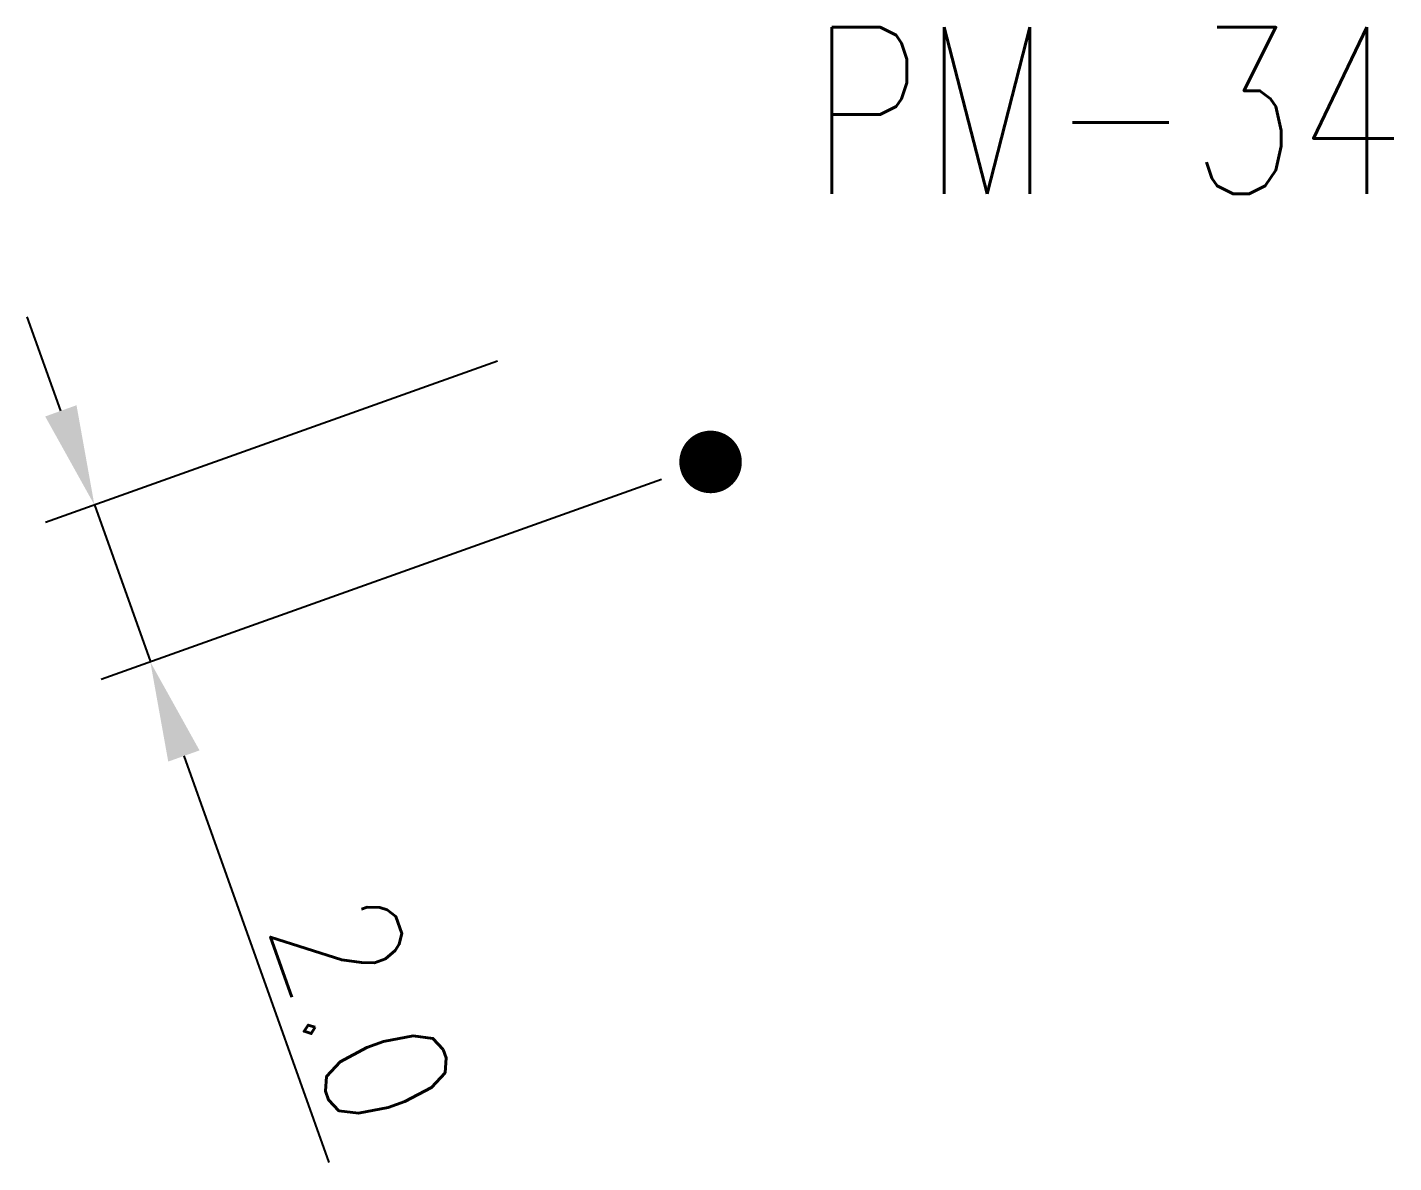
# Model space of a CAD drawing. Header units: millimetres. Extents: x 151001 to 151920, y 152116 to 152973.
# Drawn here: x 151001.43 to 151017.85, y 152931.03 to 152944.66 of the extents above; entities that cross this region are included whole.
import ezdxf
from ezdxf.enums import TextEntityAlignment as Align

# ---------------------------------------------------------------- set-up
doc = ezdxf.new("R2010")
doc.units = ezdxf.units.MM
doc.layers.get('0').update_dxf_attribs({"linetype": 'CONTINUOUS'})
doc.layers.get('Defpoints').update_dxf_attribs({"linetype": 'CONTINUOUS'})
doc.layers.add('P_300', color=7, linetype='CONTINUOUS')
doc.styles.get("Standard").update_dxf_attribs({"font": 'romans.shx', "width": 0.85})
doc.dimstyles.get("Standard").update_dxf_attribs({"dimtxt": 1.5, "dimasz": 1.2, "dimexe": 0.625, "dimexo": 0.625, "dimgap": 0.25, "dimtad": 1, "dimdec": 1, "dimzin": 0, "dimdsep": 46, "dimtxsty": 'Standard', "dimcen": -0.5, "dimadec": 0, "dimazin": 0, "dimtfac": 1, "dimtdec": 1, "dimtmove": 0, "dimatfit": 3, "dimfxl": 1, "dimtolj": 1, "dimtzin": 0, "dimarcsym": 0})

# ---------------------------------------------------------------- blocks, each defined once
blk = doc.blocks.new('P_300_01')
at = {"color": 0, "linetype": 'Continuous', "const_width": 0.375}
blk.add_lwpolyline([(-0.188, 0, 1), (0.188, 0, 1)], format="xyb", close=True, dxfattribs=at)
at = {"color": 0, "linetype": 'Continuous', "width": 0.75}
blk.add_attdef('NUM', text='', height=2, dxfattribs=at).set_placement((2.435, 2.172), align=Align.MIDDLE)
at = {"color": 0, "linetype": 'Continuous', "width": 0.75, "flags": 3}
for tag, p in [('DEF_LEG', (0, -5)), ('DEF_COUP', (0, -7.5)), ('DEF_TYPE', (0, -10))]:
    blk.add_attdef(tag, text='', height=1.2, dxfattribs=at).set_placement(p, align=Align.MIDDLE)
blk = doc.blocks.new('*D4')
at = {"layer": 'Defpoints', "color": 0}
for p in [(151007.671, 152940.864), (151009.642, 152939.444), (151002.239, 152938.927)]:
    blk.add_point(p, dxfattribs=at)
at = {"layer": 'P_300', "color": 0, "lineweight": -2}
for p, q in [((151001.836, 152940.057), (151001.433, 152941.188)), ((151007.083, 152940.654), (151001.65, 152938.717)), ((151009.053, 152939.234), (151002.322, 152936.833)), ((151002.239, 152938.927), (151002.911, 152937.043)), ((151003.314, 152935.913), (151005.055, 152931.03))]:
    blk.add_line(p, q, dxfattribs=at)
at = {"layer": 'P_300', "color": 0}
for points in [[(151002.024, 152940.125), (151001.648, 152939.99), (151002.239, 152938.927)], [(151003.502, 152935.98), (151003.126, 152935.846), (151002.911, 152937.043)]]:
    blk.add_solid(points, dxfattribs=at)
at = {"layer": 'P_300', "color": 0, "insert": (151005.465, 152932.859), "char_height": 1.5, "attachment_point": 5, "rotation": 289.6266}
blk.add_mtext('\\A1;2.0', dxfattribs=at)

msp = doc.modelspace()

# ---------------------------------------------------------------- block references
at = {"layer": 'P_300'}
ref = msp.add_blockref('P_300_01', (151009.642, 152939.444), dxfattribs=at)
ref.add_attrib('NUM', 'PM-34', dxfattribs={"layer": '0', "color": 0, "linetype": 'Continuous', "height": 2, "width": 0.75}).set_placement((151014.41, 152943.663), align=Align.MIDDLE)

# ---------------------------------------------------------------- dimensions: what is measured, and where the dimension line sits
dim = msp.add_linear_dim(base=(151002.239, 152938.927), p1=(151009.642, 152939.444), p2=(151007.671, 152940.864), angle=109.6266, dimstyle='Standard', dxfattribs=at)
dim.commit()
dim.dimension.update_dxf_attribs({"geometry": '*D4', "text_midpoint": (151004.523, 152932.523), "dimtype": 160})

doc.saveas('drawing.dxf')
